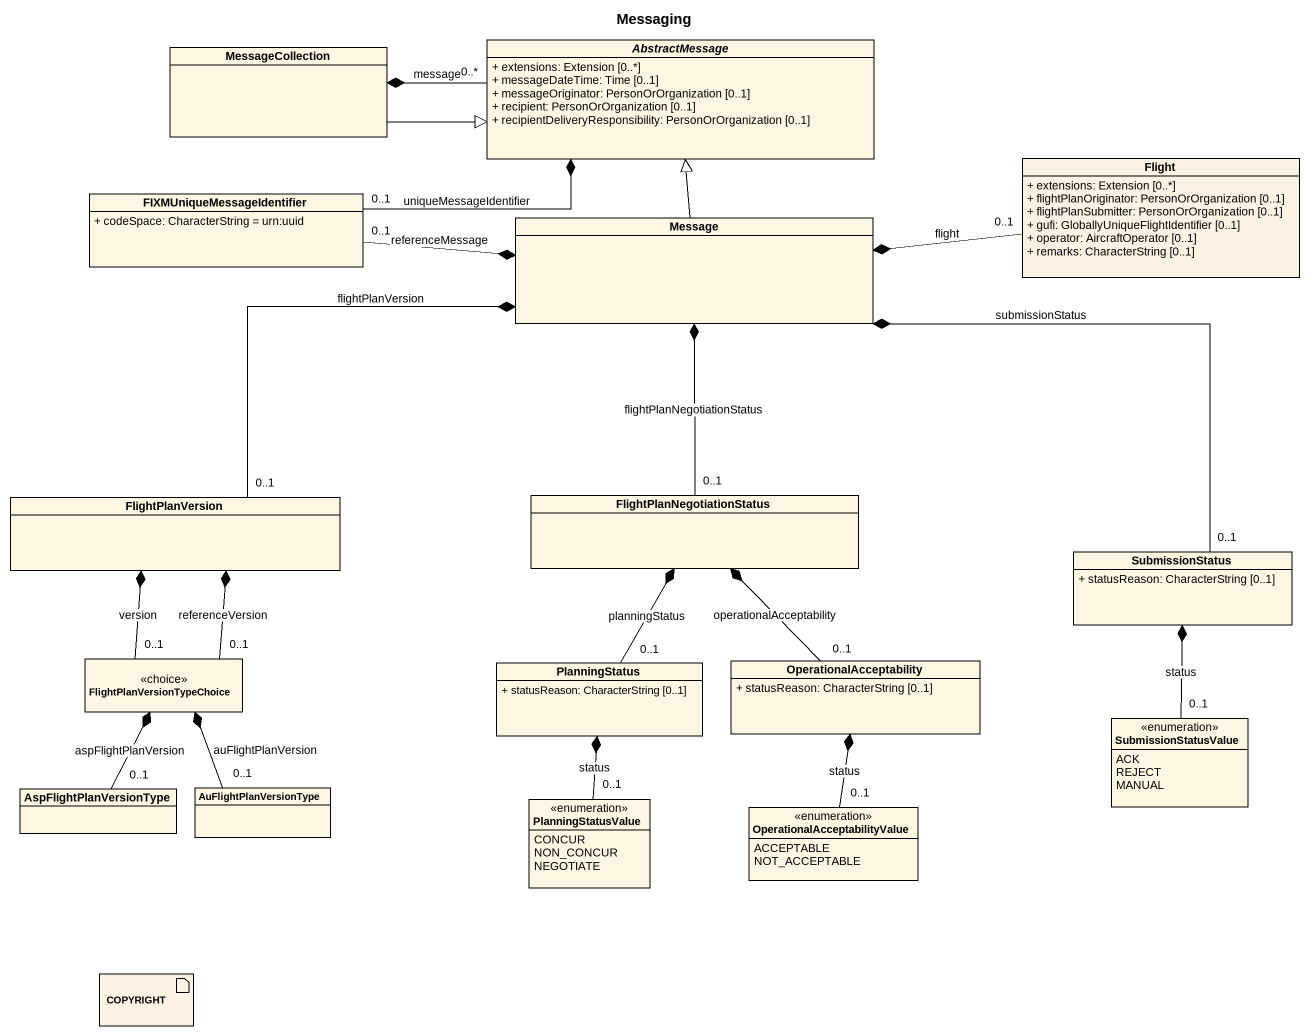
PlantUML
@startuml
title Messaging
allowmixing
hide circle
hide empty members
skinparam classAttributeIconSize 0
class MessageCollection
abstract class AbstractMessage {
  + extensions: Extension [0..*]
  + messageDateTime: Time [0..1]
  + messageOriginator: PersonOrOrganization [0..1]
  + recipient: PersonOrOrganization [0..1]
  + recipientDeliveryResponsibility: PersonOrOrganization [0..1]
}
class FIXMUniqueMessageIdentifier {
  + codeSpace: CharacterString = urn:uuid
}
class Flight #FCF2E3 {
  + extensions: Extension [0..*]
  + flightPlanOriginator: PersonOrOrganization [0..1]
  + flightPlanSubmitter: PersonOrOrganization [0..1]
  + gufi: GloballyUniqueFlightIdentifier [0..1]
  + operator: AircraftOperator [0..1]
  + remarks: CharacterString [0..1]
}
class Message
class FlightPlanVersion
class FlightPlanNegotiationStatus
class SubmissionStatus {
  + statusReason: CharacterString [0..1]
}
class FlightPlanVersionTypeChoice <<choice>>
class PlanningStatus {
  + statusReason: CharacterString [0..1]
}
class OperationalAcceptability {
  + statusReason: CharacterString [0..1]
}
enum SubmissionStatusValue {
  ACK
  REJECT
  MANUAL
}
class AspFlightPlanVersionType
class AuFlightPlanVersionType
enum PlanningStatusValue {
  CONCUR
  NON_CONCUR
  NEGOTIATE
}
enum "OperationalAcceptabilityValue" as OperationalAcceptabilityValu {
  ACCEPTABLE
  NOT_ACCEPTABLE
}
artifact COPYRIGHT #FCF2E3
MessageCollection *-right- "0..*" AbstractMessage : message
MessageCollection -right-|> AbstractMessage
AbstractMessage *-left- "0..1" FIXMUniqueMessageIdentifier : uniqueMessageIdentifier
Message -up-|> AbstractMessage
Message *-left- "0..1" FIXMUniqueMessageIdentifier : referenceMessage
Message *-right- "0..1" Flight : flight
Message *-left- "0..1" FlightPlanVersion : flightPlanVersion
Message *-- "0..1" FlightPlanNegotiationStatus : flightPlanNegotiationStatus
Message *-- "0..1" SubmissionStatus : submissionStatus
FlightPlanVersion *-- "0..1" FlightPlanVersionTypeChoice : version
FlightPlanVersion *-- "0..1" FlightPlanVersionTypeChoice : referenceVersion
FlightPlanNegotiationStatus *-- "0..1" PlanningStatus : planningStatus
FlightPlanNegotiationStatus *-- "0..1" OperationalAcceptability : operationalAcceptability
SubmissionStatus *-- "0..1" SubmissionStatusValue : status
FlightPlanVersionTypeChoice *-- "0..1" AspFlightPlanVersionType : aspFlightPlanVersion
FlightPlanVersionTypeChoice *-- "0..1" AuFlightPlanVersionType : auFlightPlanVersion
PlanningStatus *-- "0..1" PlanningStatusValue : status
OperationalAcceptability *-- "0..1" OperationalAcceptabilityValu : status
@enduml
